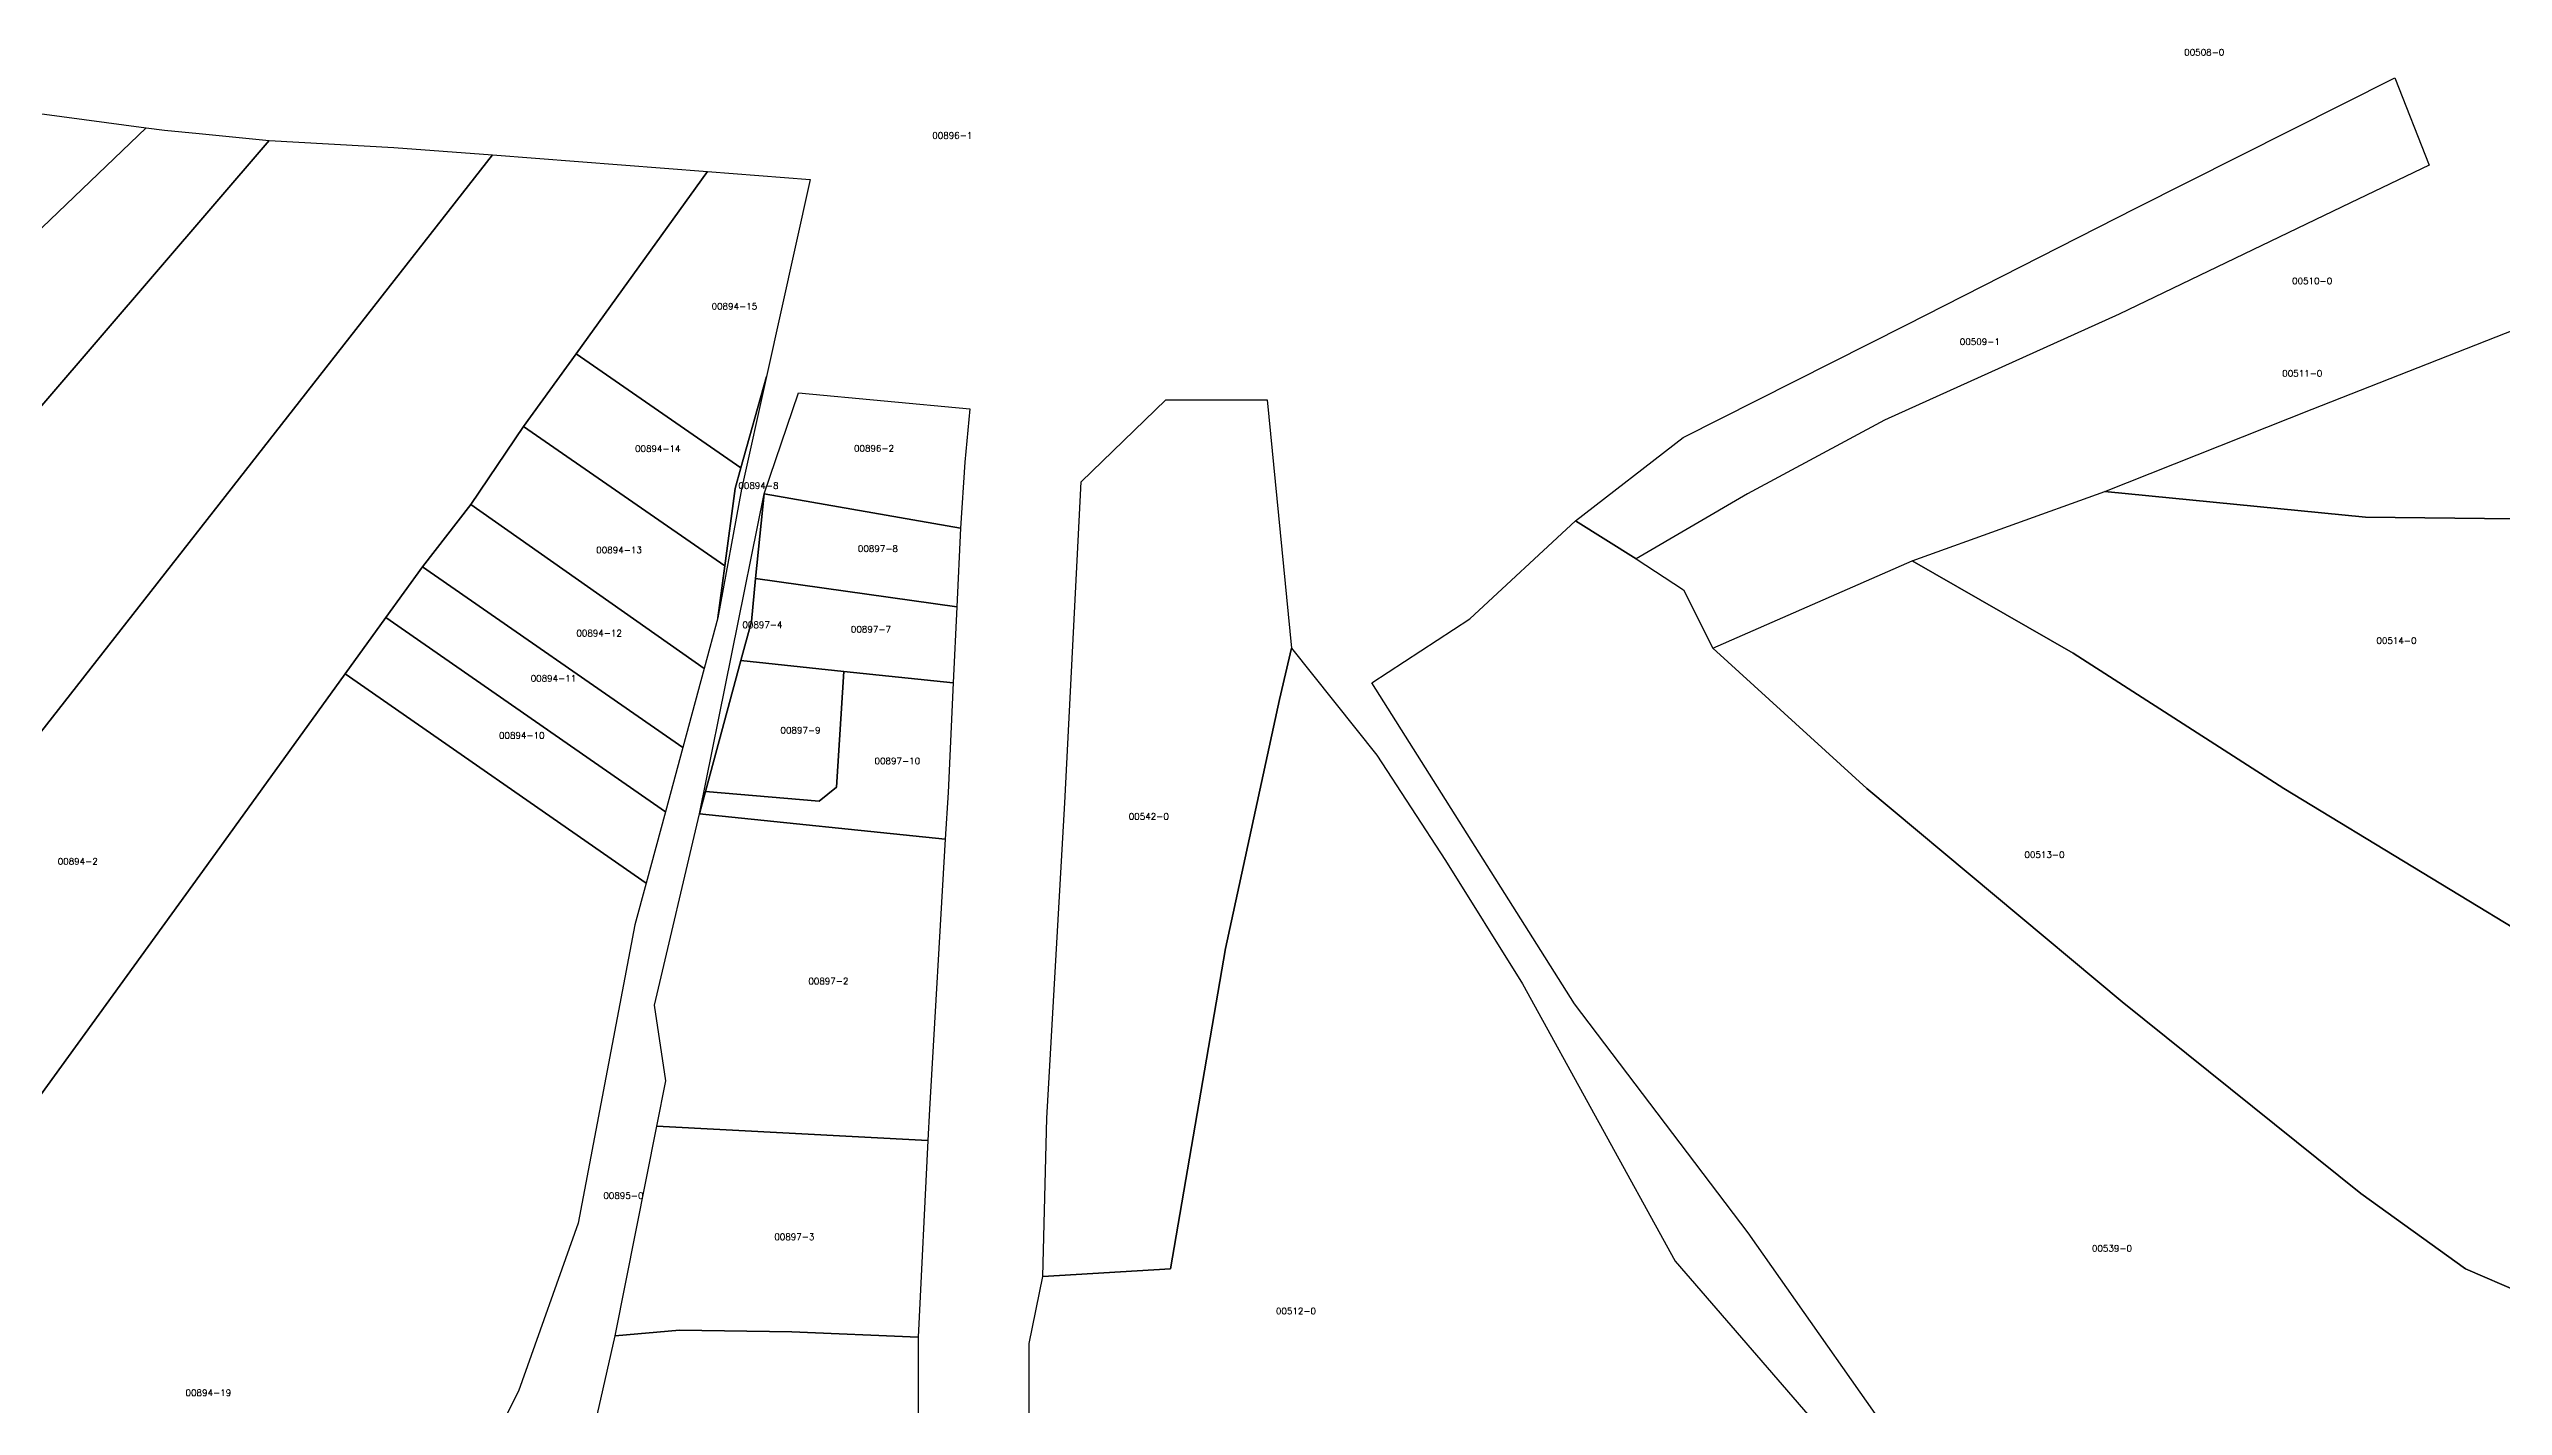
# Model space of a CAD drawing. Header units: metres. Extents: x 7423707 to 7427500, y 4706661 to 4708784.
# Drawn here: x 7424634.3 to 7425017.2, y 4708569.9 to 4708781.6 of the extents above; entities that cross this region are included whole.
import ezdxf

# ---------------------------------------------------------------- set-up
doc = ezdxf.new("R2010")
doc.units = ezdxf.units.M
doc.layers.add('Numrat_Parcelave', color=7, linetype='Continuous')
doc.layers.add('Parcelat_kadastrale2021', color=7, linetype='Continuous')
doc.styles.get("Standard").update_dxf_attribs({"font": 'simplex.shx'})

msp = doc.modelspace()

# ---------------------------------------------------------------- linework, layer by layer
at = {"layer": 'Parcelat_kadastrale2021'}
for points in [[(7424872.45, 4708707.99), (7424889.24, 4708721.02), (7424924.09, 4708738.6), (7424959.88, 4708756.8), (7425000.33, 4708777.15), (7425005.67, 4708763.52), (7424993.38, 4708757.63), (7424957.29, 4708740.26), (7424920.67, 4708723.69), (7424899.29, 4708712.2), (7424881.91, 4708702.05)], [(7424626.51, 4708772.42), (7424649.38, 4708769.32), (7424547.14, 4708671.38), (7424540.82, 4708680.06), (7424502.94, 4708643.41), (7424493.99, 4708655.81), (7424538.17, 4708693.43), (7424561.59, 4708714.33), (7424575.18, 4708726.48), (7424590.65, 4708740.29)], [(7424657.67, 4708768.43), (7424668.62, 4708767.36), (7424615.82, 4708705.87), (7424530.1, 4708606.03), (7424509.69, 4708634.1), (7424547.14, 4708671.38), (7424649.38, 4708769.32), (7424652.26, 4708768.99)], [(7424668.62, 4708767.36), (7424688.03, 4708766.28), (7424703.46, 4708765.1), (7424553.56, 4708573.57), (7424530.1, 4708606.03), (7424615.82, 4708705.87)], [(7424703.46, 4708765.1), (7424737.03, 4708762.52), (7424716.5, 4708734.06), (7424708.31, 4708722.71), (7424700.07, 4708710.55), (7424692.51, 4708700.81), (7424686.83, 4708692.94), (7424680.46, 4708684.1), (7424658.88, 4708654.19), (7424577.66, 4708542.14), (7424576.81, 4708540.96), (7424553.56, 4708573.57)], [(7424737.03, 4708762.52), (7424753.05, 4708761.29), (7424746.22, 4708730.54), (7424742.21, 4708716.25), (7424716.5, 4708734.06)], [(7424955.09, 4708712.6), (7424987.43, 4708725.43), (7425025.12, 4708740.26), (7425072.56, 4708756.96), (7425113.33, 4708760.84), (7425101.56, 4708739.99), (7425095.95, 4708716.47), (7425094.48, 4708707.78), (7425093.01, 4708699.76), (7425043.83, 4708704.71), (7425018.97, 4708708.32), (7424995.72, 4708708.59)], [(7424708.31, 4708722.71), (7424716.5, 4708734.06), (7424742.21, 4708716.25), (7424741.31, 4708713.04), (7424739.69, 4708700.96)], [(7424746.22, 4708730.54), (7424742.3, 4708712.93), (7424738.6, 4708692.84), (7424739.69, 4708700.96), (7424741.31, 4708713.04), (7424742.21, 4708716.25)], [(7424745.83, 4708712.22), (7424751.23, 4708728), (7424777.95, 4708725.47), (7424777.18, 4708717.15), (7424776.48, 4708706.85)], [(7424828.12, 4708688.15), (7424826.25, 4708680.13), (7424817.83, 4708641.24), (7424809.27, 4708591.26), (7424789.36, 4708590.06), (7424789.95, 4708614.77), (7424792.77, 4708663.97), (7424795.32, 4708714.09), (7424808.54, 4708726.88), (7424824.36, 4708726.88)], [(7424738.6, 4708692.84), (7424736.47, 4708684.95), (7424700.07, 4708710.55), (7424708.31, 4708722.71), (7424739.69, 4708700.96)], [(7424735.77, 4708662.26), (7424745.83, 4708712.22), (7424744.52, 4708699), (7424743.86, 4708692.31), (7424742.21, 4708686.2), (7424736.69, 4708665.76), (7424735.96, 4708663.07)], [(7424745.83, 4708712.22), (7424776.48, 4708706.85), (7424775.9, 4708694.58), (7424744.52, 4708699)], [(7424925.02, 4708701.78), (7424955.09, 4708712.6), (7424995.72, 4708708.59), (7425018.97, 4708708.32), (7425043.83, 4708704.71), (7425093.01, 4708699.76), (7425089.54, 4708685.86), (7425087.26, 4708677.98), (7425076.04, 4708648.18), (7425067.35, 4708625.73), (7425065.48, 4708622.38), (7425026.19, 4708640.03), (7424983.02, 4708666.22), (7424950.14, 4708687.34)], [(7424736.47, 4708684.95), (7424733.14, 4708672.65), (7424692.51, 4708700.81), (7424700.07, 4708710.55)], [(7424733.14, 4708672.65), (7424733.14, 4708672.65), (7424730.43, 4708662.61), (7424686.83, 4708692.94), (7424692.51, 4708700.81)], [(7424893.88, 4708688.15), (7424925.02, 4708701.78), (7424950.14, 4708687.34), (7424983.02, 4708666.22), (7425026.19, 4708640.03), (7425065.48, 4708622.38), (7425041.29, 4708578.15), (7425037.27, 4708574.81), (7425035.4, 4708574.94), (7425020.04, 4708587.51), (7425011.35, 4708591.25), (7424995.04, 4708603.01), (7424957.76, 4708632.95), (7424917.93, 4708666.23)], [(7424742.21, 4708686.2), (7424743.86, 4708692.31), (7424744.52, 4708699), (7424775.9, 4708694.58), (7424775.34, 4708682.7), (7424758.3, 4708684.51)], [(7424730.43, 4708662.61), (7424727.41, 4708651.44), (7424680.46, 4708684.1), (7424686.83, 4708692.94)], [(7424735.77, 4708662.26), (7424735.96, 4708663.07), (7424736.69, 4708665.76), (7424754.43, 4708664.24), (7424757.13, 4708666.44), (7424758.3, 4708684.51), (7424775.34, 4708682.7), (7424774.54, 4708665.63), (7424774.11, 4708658.3)], [(7424736.69, 4708665.76), (7424742.21, 4708686.2), (7424758.3, 4708684.51), (7424757.13, 4708666.44), (7424754.43, 4708664.24)], [(7424826.25, 4708680.13), (7424828.12, 4708688.15), (7424841.48, 4708671.44), (7424852.18, 4708655.01), (7424864.2, 4708635.76), (7424887.99, 4708592.46), (7424920.74, 4708554.64), (7424916.06, 4708553.17), (7424884.12, 4708541.94), (7424836, 4708524.97), (7424787.49, 4708508.27), (7424787.22, 4708522.43), (7424787.22, 4708579.63), (7424789.36, 4708590.06), (7424809.27, 4708591.26), (7424817.83, 4708641.24)], [(7424727.41, 4708651.44), (7424725.65, 4708644.93), (7424716.84, 4708598.42), (7424707.5, 4708572.17), (7424700.34, 4708558.05), (7424685.99, 4708568.33), (7424648.76, 4708534.32), (7424678.12, 4708501.36), (7424675.79, 4708492.11), (7424666.1, 4708461.98), (7424639, 4708451.86), (7424629.15, 4708468.01), (7424622.32, 4708478.74), (7424615.43, 4708489.24), (7424609.15, 4708498.53), (7424601.1, 4708510.06), (7424587.08, 4708529.24), (7424577.66, 4708542.14), (7424658.88, 4708654.19), (7424680.46, 4708684.1)], [(7424729.09, 4708613.56), (7424730.5, 4708620.62), (7424728.73, 4708632.42), (7424735.77, 4708662.26), (7424774.11, 4708658.3), (7424771.63, 4708616.21), (7424771.39, 4708611.31)], [(7424722.57, 4708580.8), (7424729.09, 4708613.56), (7424771.39, 4708611.31), (7424769.87, 4708580.63), (7424750.14, 4708581.42), (7424732.61, 4708581.68)], [(7424691.03, 4708517.21), (7424702.83, 4708538.7), (7424717.99, 4708560.37), (7424722.57, 4708580.8), (7424732.61, 4708581.68), (7424750.14, 4708581.42), (7424769.87, 4708580.63), (7424769.87, 4708521.35), (7424729.96, 4708518), (7424693.06, 4708517.39)]]:
    msp.add_lwpolyline(points, close=True, dxfattribs=at)
msp.add_lwpolyline([(7425017.37, 4708538.41), (7425007.94, 4708524.65), (7425006.97, 4708529.64), (7424991.14, 4708547.08), (7424973.64, 4708557.11), (7424955.65, 4708545.95), (7424942.97, 4708539.45), (7424926.61, 4708558.19), (7424899.41, 4708596.88), (7424872.31, 4708632.65), (7424840.67, 4708682.72), (7424855.95, 4708692.69), (7424872.45, 4708707.99), (7424881.91, 4708702.05), (7424889.33, 4708697.23), (7424893.88, 4708688.15), (7424917.93, 4708666.23), (7424957.76, 4708632.95), (7424995.04, 4708603.01), (7425011.35, 4708591.25), (7425020.04, 4708587.51)], dxfattribs=at)

# ---------------------------------------------------------------- texts
at = {"layer": 'Numrat_Parcelave'}
for s, p in [('00508-0', (7424967.45, 4708780.62)), ('00896-1', (7424772.08, 4708767.63)), ('00510-0', (7424984.29, 4708744.94)), ('00894-15', (7424737.64, 4708740.98)), ('00509-1', (7424932.43, 4708735.45)), ('00511-0', (7424982.75, 4708730.51)), ('00894-14', (7424725.69, 4708718.77)), ('00896-2', (7424759.86, 4708718.81)), ('00894-8', (7424741.82, 4708713)), ('00894-13', (7424719.64, 4708702.95)), ('00897-8', (7424760.47, 4708703.17)), ('00897-4', (7424742.45, 4708691.27)), ('00894-12', (7424716.54, 4708689.97)), ('00897-7', (7424759.38, 4708690.58)), ('00514-0', (7424997.45, 4708688.81)), ('00894-11', (7424709.41, 4708682.91)), ('00894-10', (7424704.46, 4708674.01)), ('00897-9', (7424748.39, 4708674.82)), ('00897-10', (7424763.07, 4708670.03)), ('00542-0', (7424802.74, 4708661.37)), ('00894-2', (7424635.6, 4708654.36)), ('00513-0', (7424942.52, 4708655.4)), ('00897-2', (7424752.74, 4708635.67)), ('00895-0', (7424720.75, 4708602.2)), ('00897-3', (7424747.43, 4708595.76)), ('00539-0', (7424953.05, 4708593.96)), ('00512-0', (7424825.71, 4708584.18)), ('00894-19', (7424655.55, 4708571.43))]:
    msp.add_text(s, height=1, dxfattribs=at).set_placement(p)

doc.saveas('drawing.dxf')
